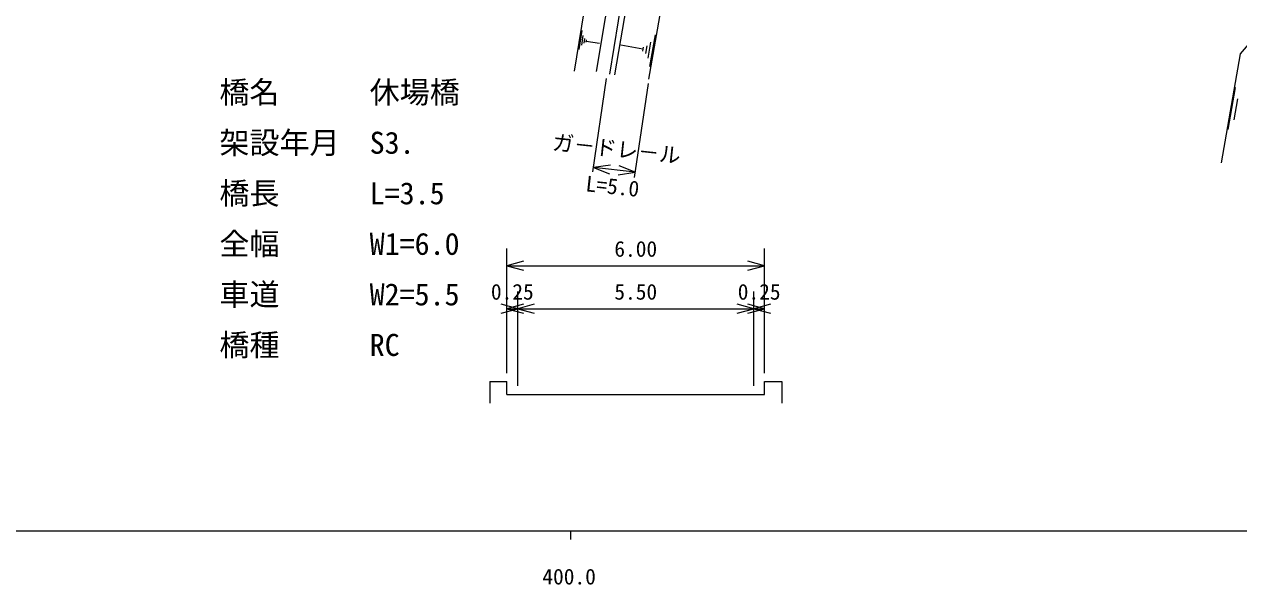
# Model space of a CAD drawing. Units: millimetres at full size, sheet at 1:1000, with parts at other scales. Extents: x 40000 to 680000, y 20000 to 380000.
# Drawn here: x 404388 to 545832, y 198715 to 264030 of the extents above; entities that cross this region are included whole.
import ezdxf
from ezdxf.enums import TextEntityAlignment as Align

# ---------------------------------------------------------------- set-up
doc = ezdxf.new("R2010")
doc.units = ezdxf.units.MM
doc.header["$LTSCALE"] = 1000
for name, color, linetype, lineweight in [('M-BGD', 7, 'Continuous', 13), ('M-STR-HTXT', 7, 'Continuous', 13), ('M-TTL-BAND', 7, 'Continuous', 13)]:
    doc.layers.add(name, color=color, linetype=linetype, lineweight=lineweight)
doc.styles.add('@ＭＳ ゴシック', font='')
doc.styles.add('ＭＳ ゴシック', font='')
doc.styles.get('@ＭＳ ゴシック').set_extended_font_data('@MS Gothic')
doc.styles.get('ＭＳ ゴシック').set_extended_font_data('MS Gothic')

msp = doc.modelspace()

# ---------------------------------------------------------------- linework, layer by layer
at = {"layer": 'M-BGD'}
for p, q in [((477113, 257616), (480904, 279334)), ((471442, 276948), (468443, 258572)), ((469004, 261079), (469365, 263293)), ((469316, 261596), (469496, 262703)), ((469582, 261837), (469673, 262390)), ((469826, 261939), (469871, 262216)), ((469849, 262077), (471399, 261824)), ((477334, 261927), (477012, 260084)), ((477863, 262784), (477220, 259098)), ((476436, 261134), (473856, 261584)), ((476476, 261364), (476396, 260904)), ((476885, 261530), (476724, 260609)), ((470613, 246833), (472200, 257714)), ((475444, 246173), (477075, 257128)), ((544621, 251776), (545473, 256655)), ((545322, 252911), (545748, 255350)), ((472660, 247628), (470684, 247320)), ((475537, 246797), (470684, 247320)), ((470684, 247320), (472549, 246599)), ((473561, 246489), (475537, 246797)), ((475537, 246797), (473672, 247519))]:
    msp.add_line(p, q, dxfattribs=at)
for points in [[(478577, 289395), (474092, 277109), (471004, 258533)], [(480581, 289087), (475574, 276883), (472534, 258210)], [(494520, 277827), (480904, 279334), (476306, 276743), (473124, 258146)], [(562972, 276345), (551076, 266538), (546010, 260601), (543788, 247882)]]:
    msp.add_lwpolyline(points, dxfattribs=at)
at = {"layer": 'M-STR-HTXT'}
for p, q in [((460604, 223387), (460604, 237887)), ((490604, 223387), (490604, 237887)), ((462536, 236405), (460604, 235887)), ((490604, 235887), (488672, 236405)), ((460604, 235887), (490604, 235887)), ((460604, 235887), (462536, 235370)), ((488672, 235370), (490604, 235887)), ((461854, 221887), (461854, 232887)), ((489354, 221887), (489354, 232887)), ((461854, 230887), (459922, 231405)), ((459922, 230370), (461854, 230887)), ((462536, 231405), (460604, 230887)), ((460604, 230887), (461854, 230887)), ((460604, 230887), (462536, 230370)), ((463786, 231405), (461854, 230887)), ((461854, 230887), (489354, 230887)), ((461854, 230887), (463786, 230370)), ((489354, 230887), (487422, 231405)), ((487422, 230370), (489354, 230887)), ((490604, 230887), (488672, 231405)), ((488672, 230370), (490604, 230887)), ((491286, 231405), (489354, 230887)), ((489354, 230887), (490604, 230887)), ((489354, 230887), (491286, 230370)), ((458604, 222387), (460604, 222387)), ((458604, 222387), (458604, 219887)), ((460604, 220887), (460604, 222387)), ((490604, 220887), (490604, 222387)), ((490604, 222387), (492604, 222387)), ((492604, 222387), (492604, 219887)), ((460604, 220887), (461854, 220887)), ((461854, 220887), (489354, 220887)), ((489354, 220887), (490604, 220887))]:
    msp.add_line(p, q, dxfattribs=at)
at = {"layer": 'M-TTL-BAND'}
for p, q in [((40000, 205000), (579000, 205000)), ((468000, 205000), (468000, 204000))]:
    msp.add_line(p, q, dxfattribs=at)

# ---------------------------------------------------------------- texts
at = {"layer": 'M-BGD', "style": 'ＭＳ ゴシック'}
msp.add_text('ガ－ドレ－ル', height=1833, rotation=353.842, dxfattribs=at).set_placement((473218, 248053), align=Align.BOTTOM_CENTER)
at = {"layer": 'M-BGD', "style": '@ＭＳ ゴシック'}
msp.add_text('L=5.0', height=1833, rotation=353.843, dxfattribs=at).set_placement((473003, 246064), align=Align.TOP_CENTER)
at = {"layer": 'M-STR-HTXT', "style": 'ＭＳ ゴシック'}
for s, p in [('橋名\u3000\u3000\u3000休場橋', (427113, 254063)), ('架設年月\u3000S3.', (427113, 248172)), ('橋長\u3000\u3000\u3000L=3.5', (427113, 242281)), ('全幅\u3000\u3000\u3000W1=6.0', (427113, 236390)), ('車道\u3000\u3000\u3000W2=5.5', (427113, 230499)), ('橋種\u3000\u3000\u3000RC', (427113, 224608))]:
    msp.add_text(s, height=2566, dxfattribs=at).set_placement(p, align=Align.BOTTOM_LEFT)
for s, p in [('6.00', (475604, 236387)), ('0.25', (461229, 231387)), ('5.50', (475604, 231387)), ('0.25', (489979, 231387))]:
    msp.add_text(s, height=1833, dxfattribs=at).set_placement(p, align=Align.BOTTOM_CENTER)
at = {"layer": 'M-TTL-BAND', "style": 'ＭＳ ゴシック'}
msp.add_text('400.0', height=1833, dxfattribs=at).set_placement((467844, 198195), align=Align.BOTTOM_CENTER)

doc.saveas('drawing.dxf')
